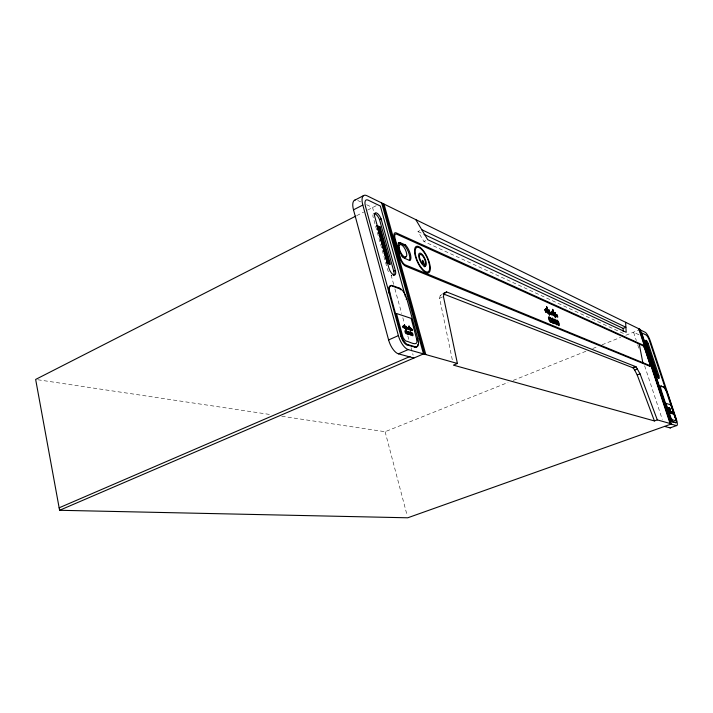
<?xml version="1.0" encoding="UTF-8"?>
<svg xmlns="http://www.w3.org/2000/svg" width="713" height="713" viewBox="0 0 713 713"><rect width="100%" height="100%" fill="white"/><g stroke="black" fill="none" stroke-linecap="round" stroke-linejoin="round"><path stroke-width="0.53" stroke-dasharray="3.56 2.67" d="M452.292 359.753L439.582 298.275L440.269 295.387L442.791 293.685M356.714 215.638L363.657 212.1M367.623 210.077L376.197 205.701M623.394 333.434L423.923 241.493L417.987 231.538L419.877 230.611M423.923 241.493L425.813 240.584M440.269 295.387L442.194 294.514M439.582 298.275L442.479 296.964M281.804 416.258L385.109 431.713L508.048 382.462M513.217 380.394L586.567 351.01M592.77 348.523L596.897 346.875M602.066 344.798L620.666 337.347M625.827 335.279L639.258 329.905M37.851 379.762L269.719 414.449M417.987 231.538L422.016 233.436M639.008 334.771L633.563 332.187L636.326 340.591M357.739 200.487L360.707 201.904M366.642 204.72L372.569 207.545L373.746 211.823M637.716 344.789L639.098 348.996M644.632 365.796L662.27 419.378M391.081 274.942L393.719 284.567M394.895 288.845L401.651 313.444M402.827 317.722L404.298 323.078M407.827 335.912L408.995 340.19M411.053 347.677L413.112 355.163M385.109 431.713L407.185 515.642M392.114 275.726A6.453 2.602 64.9 0 1 391.223 275.2M388.505 271.715A6.453 2.602 64.9 0 1 387.266 268.632L372.979 216.529A6.675 2.629 63.9 0 1 373.077 214.631"/><path stroke-width="1.07" d="M553.805 322.401L552.994 321.082A1.818 0.553 67.4 0 1 552.227 319.754L551.978 318.675A2.647 0.802 67.4 0 1 552.085 318.274L552.12 318.221M657.315 419.895L640.06 373.853L636.067 366.785L446.614 291.947L444.119 293.64L443.441 296.528L457.398 363.478L453.415 365.145L654.418 420.937L657.315 419.895L671.557 423.914L640.292 329.486L366.937 195.727A14.759 5.802 63.6 0 0 362.819 205.05L353.505 209.827L388.603 339.941A13.003 5.526 66.3 0 0 398.433 353.835L413.896 358.033M354.361 200.389L363.594 195.603M355.725 216.146L35.65 379.432L59.598 510.285L407.756 517.79L671.557 423.914M373.826 213.668A6.675 2.629 63.9 0 1 379.521 219.551L381.072 218.775A6.675 2.62 63.9 0 0 376.642 213.009A6.675 2.62 63.9 0 0 374.539 215.736L388.852 267.865A6.453 2.594 64.9 0 0 393.692 274.968A6.453 2.594 64.9 0 0 395.323 270.441L381.072 218.775M377.382 227.313L379.726 227.759L389.369 262.821L388.719 263.124L387.025 262.446L377.676 228.374M376.402 225.852L379.432 227.215L380.065 226.903L390.35 264.256L387.337 263.044L386.687 263.355M398.086 243.213A8.939 3.467 64.7 0 1 398.87 243.053L399.94 242.536L405.608 245.04A9.884 3.815 64.8 0 1 410.305 253.89A9.884 3.815 64.8 0 1 409.957 260.575L404.307 258.186A8.948 3.467 64.7 0 1 398.629 248.855A8.948 3.467 64.7 0 1 399.94 242.536M398.87 243.053L404.547 245.557L405.608 245.04M387.025 262.446L389.369 262.821M393.523 275.575A6.453 2.602 64.9 0 0 393.745 271.19L395.323 270.441M399.538 288.195L392.551 285.592L391.856 285.922L398.843 288.515L399.538 288.195A9.795 3.966 65.5 0 1 406.793 298.8L417.898 338.898A10.258 4.216 66.4 0 1 415.536 346.839L414.823 347.151L406.891 344.86A7.932 3.307 66.3 0 1 400.947 336.376L365.448 206.289A9.732 3.823 63.6 0 1 368.14 200.13L380.35 206.03L405.51 296.982M392.551 285.592A10.303 4.207 65.4 0 0 389.922 293.052L389.218 293.382A10.294 4.216 65.4 0 1 391.205 285.753M406.098 299.121L406.793 298.8M443.744 293.248L446.614 291.947M388.603 339.941L398.38 335.609A13.057 5.437 66.3 0 0 408.184 349.593L457.398 363.478M400.947 336.376L401.669 336.064A7.932 3.298 66.3 0 0 407.604 344.539L415.536 346.839M417.194 339.21L417.898 338.898M406.891 344.86L407.604 344.539M398.433 353.835L408.184 349.593M59.143 507.808L410.046 356.482M59.598 510.285L423.486 353.915L381.633 202.92M424.021 234.39L623.109 328.408L625.907 327.276L421.766 229.693M645.711 341.277A3.966 0.963 68.1 0 1 647.137 343.88L648.188 343.47L658.776 375.368A3.841 0.936 68.5 0 1 658.803 378.478A3.841 0.936 68.5 0 1 656.459 374.45L645.826 342.374A3.966 0.954 68.1 0 1 646.138 340.288A3.966 0.954 68.1 0 1 648.188 343.47M632.52 367.623L635.39 366.518M443.825 294.086L633.206 367.89L636.067 366.785M633.206 367.89L634.632 370.038L637.493 368.942M634.632 370.038L637.199 374.94L640.06 373.853M654.89 371.018L655.318 370.849L654.712 370.608L647.725 349.397L648.153 349.227L647.538 348.951M647.065 348.122L648.162 348.621L655.8 371.669L655.363 371.829L647.725 348.791M658.206 378.148A3.841 0.936 68.5 0 0 657.716 375.769L658.776 375.368M661.343 386.018A5.856 1.426 68.7 0 0 661.397 390.831L660.924 391.009A5.856 1.426 68.7 0 1 660.871 386.196L663.803 386.936A6.052 1.462 68.7 0 1 667.448 393.193L675.924 418.683A4.643 1.123 69 0 1 676.04 422.631L672.805 421.998A6.132 1.497 69 0 1 669.115 415.732L641.673 332.855L646.103 334.994A5.695 1.364 68.1 0 1 649.596 341.064L666.637 392.319M660.871 386.196L663.803 386.936M667.448 393.193L666.985 393.362L675.113 417.827M669.115 415.732L669.587 415.563A6.132 1.497 69 0 0 673.277 421.829L676.04 422.631M675.452 418.852L675.924 418.683M672.805 421.998L673.277 421.829M664.587 426.401L670.077 427.889L676.503 425.608A7.656 1.854 69 0 0 676.316 419.101L650.497 341.482A8.636 2.077 68.1 0 0 645.212 332.294L639.828 329.673L655.782 377.854M552.201 318.185L552.219 318.176A4.198 1.274 67.4 0 1 553.056 318.666L553.395 319.736A9.251 2.816 67.5 0 0 552.86 319.379L552.923 320.101A6.372 1.925 67.3 0 0 553.395 320.583A1.622 0.49 67.4 0 1 554.233 322.018A1.881 0.57 67.4 0 1 554.482 323.337A3.217 0.98 67.4 0 1 554.063 323.649L554.063 323.649A12.879 3.904 67.2 0 1 553.751 323.506M671.085 424.083L676.503 425.608M670.443 413.166L670.273 412.649M669.899 409.993C671.646 410.973 667.894 404.155 669.997 410.028M669.436 408.602L669.052 408.478C667.831 405.082 670.282 412.417 669.142 408.754L669.525 408.879M654.721 371.232L655.8 371.669M380.065 226.903L377.043 225.531L387.337 263.044M408.585 333.31L407.658 331.607A1.569 0.651 66.2 0 1 407.774 331.367L407.809 331.331A2.478 1.025 66.3 0 1 408.522 331.581L408.692 332.213A5.463 2.255 66.3 0 0 408.299 332.008L408.291 332.445A3.779 1.551 66.2 0 0 408.62 332.721L409.262 334.299A1.898 0.784 66.2 0 1 408.897 334.549A5.891 2.424 66.2 0 1 408.665 334.459A7.531 3.102 66.1 0 1 408.513 334.397L408.46 333.791A1.889 0.775 66.2 0 0 408.754 333.844M415.795 219.64L427.693 239.675L626.21 332.303L625.604 322.303M669.338 407.693L670.086 410.055M637.199 374.94L654.418 420.937M670.273 412.426C668.946 408.834 670.746 413.905 669.979 412.337L669.864 411.419M647.137 343.88L657.716 375.769M661.397 390.831L669.587 415.563M653.331 367.035L654.374 370.181M657.858 384.138L667.912 414.511M639.222 328.96L670.541 423.629M638.732 328.729L670.086 423.495M384.031 204.096L425.821 354.566M382.756 203.472L424.583 354.218M379.521 219.551L393.745 271.19M379.432 227.215L389.699 264.568M386.089 253.57L386.963 256.751M378.024 226.992L387.676 262.134M389.922 293.052L401.669 336.064M362.819 205.05L398.38 335.609M639.24 344.049L642.841 362.667M623.109 328.408L623.278 331.429M353.505 209.827A14.697 5.891 63.5 0 1 355.065 200.068M399.494 288.827A9.795 3.966 65.5 0 1 400.884 289.879M417.319 346.081A10.249 4.216 66.4 0 1 414.823 347.151M417.747 344.611A10.249 4.216 66.4 0 1 417.577 345.413M404.547 245.557A9.884 3.823 64.8 0 1 409.369 260.512M405.528 256.769A6.889 2.674 64.7 0 1 401.704 256.02M398.505 249.924A6.889 2.674 64.7 0 1 398.175 248.374M398.104 247.028A6.889 2.674 64.7 0 1 399.378 245.058M553.76 322.463A3.191 0.971 67.4 0 1 553.386 322.374L552.949 322.062L553.546 323.39A12.718 3.85 67.2 0 0 553.743 323.497M670.755 427.568A7.629 1.889 69.1 0 1 670.077 427.889M676.04 422.408A4.643 1.123 69 0 1 675.567 422.791M675.63 419.413A4.643 1.123 69 0 1 675.906 420.474M663.34 387.114A6.052 1.462 68.7 0 1 663.865 387.471M664.168 387.792A6.052 1.462 68.7 0 1 664.48 388.193M664.81 388.674A6.052 1.462 68.7 0 1 665.817 390.483M666.441 391.892A6.052 1.462 68.7 0 1 666.726 392.631M670.942 412.15L671.494 413.522L670.942 412.15M417.105 340.823C417.363 347.115 408.906 341.26 406.196 341.108A5.151 2.148 66.3 0 1 405.216 340.538L403.335 337.98A4.055 1.684 66.3 0 1 402.729 336.376L396.481 313.488L411.143 318.363L417.105 340.823M672.956 413.656L672.118 411.775L672.956 413.656M669.659 412.319C670.006 414.048 668.473 408.442 669.659 412.319M411.802 329.076L412.453 330.591L411.802 329.076M410.572 327.918L411.472 330.449L410.572 327.918M407.408 327.882L408.068 329.406L407.426 327.828M408.291 327.222L409.182 329.762L408.308 327.16M409.012 326.055L410.536 330.903L409.012 326.055M405.955 326.456L406.856 329.005L406 326.367M403.656 325.743L404.556 328.301L403.656 325.743M404.414 324.602L405.947 329.477L404.414 324.602M402.711 326.313L403.371 327.846L402.729 326.251M675.897 420.189L675.808 420.634A3.012 0.731 69 0 1 675.559 420.723L672.368 419.752L671.04 418.068L665.915 403.3L671.058 405.002L675.567 418.576A2.371 0.57 69 0 1 675.808 419.467L675.897 420.189M670.906 413.059L670.149 411.143L670.862 413.139M556.728 314.522L557.762 317.187L556.755 314.469M554.99 312.544L556.55 316.893L555.062 312.454M552.005 311.269L553.573 315.645L552.005 311.269M552.7 309.362L555.472 317.606L552.7 309.362M411.553 333.363C411.811 336.313 413.415 333.434 411.553 333.363M551.006 312.33L552.058 315.03L551.006 312.33M548.93 309.888L550.507 314.281L548.93 309.888M545.891 308.569L547.477 312.998L545.891 308.569M546.648 306.697L549.447 315.039L546.648 306.697M544.794 309.469L545.846 312.205L544.794 309.469M409.886 332.828L411.143 335.137A2.611 1.069 66.3 0 1 410.59 335.048A1.765 0.722 66.3 0 1 409.449 333.212A1.765 0.722 66.3 0 1 409.752 331.884A2.255 0.927 66.3 0 1 410.314 332.142L410.545 332.971L409.886 332.828M405.492 331.492L406.758 333.818A2.629 1.087 66.2 0 1 406.205 333.729A1.774 0.731 66.2 0 1 405.055 331.884A1.774 0.731 66.2 0 1 405.367 330.538A2.273 0.945 66.2 0 1 405.929 330.805L406.16 331.634L405.492 331.492M556.541 323.301L556.158 323.381A1.533 0.463 67.4 0 1 555.079 321.545A1.533 0.463 67.4 0 1 555.445 320.672L555.846 321.064L555.409 319.665A3.806 1.15 67.4 0 0 554.661 319.21A2.968 0.9 67.4 0 0 554.518 321.429A2.968 0.9 67.4 0 0 556.283 324.549A4.403 1.328 67.4 0 0 556.987 324.718L556.541 323.301M550.793 320.921L550.4 321.002A1.551 0.472 67.3 0 1 549.313 319.148A1.551 0.472 67.3 0 1 549.687 318.274L550.097 318.666L549.661 317.258A3.85 1.176 67.4 0 0 548.894 316.795A3.004 0.918 67.3 0 0 548.734 319.032A3.004 0.918 67.3 0 0 550.516 322.187A4.456 1.364 67.3 0 0 551.238 322.356L550.793 320.921M425.108 266.181L424.547 266.083L424.752 266.805L424.083 266.528L423.353 265.441A7.103 2.674 65.2 0 1 418.647 254.808A7.103 2.674 65.2 0 1 424.199 257.152A7.103 2.674 65.2 0 1 425.108 266.181M424.583 264.862L422.996 260.628L422.337 260.343L423.183 264.273A5.668 2.139 65.2 0 1 419.422 255.78A5.668 2.139 65.2 0 1 423.861 257.66A5.668 2.139 65.2 0 1 424.583 264.862M407.756 334.147L406.49 330.912L407.756 334.147M672.083 413.674L671.272 411.481L672.216 413.442L671.913 411.686L672.635 413.843L671.468 411.829L672.083 413.674M649.516 365.413L405.242 264.871A6.453 2.513 64.9 0 1 400.439 257.741L395.073 238.463A6.399 2.469 64.5 0 1 396.678 234.185L642.787 345.653A3.752 0.918 68.2 0 1 645.096 349.637L649.516 363.024A2.995 0.74 68.3 0 1 649.516 365.413M649.784 366.232L405.599 266.163A7.888 3.075 64.9 0 1 399.726 257.438L394.36 238.142A7.825 3.021 64.5 0 1 396.321 232.919L642.511 344.842A4.635 1.141 68.2 0 1 645.363 349.753L649.793 363.14A3.886 0.954 68.3 0 1 649.784 366.232M552.557 322.944L550.383 317.463L552.557 322.944M414.752 253.507A14.572 5.49 65.2 0 0 427.871 273.061A14.572 5.49 65.2 0 0 424.636 252.402A14.572 5.49 65.2 0 0 414.752 253.507M415.358 253.971A13.431 5.062 65.2 0 0 427.452 272.01A13.431 5.062 65.2 0 0 424.485 252.972A13.431 5.062 65.2 0 0 415.358 253.971M399.244 247.901A6.898 2.674 64.7 0 0 405.528 257.215A6.898 2.674 64.7 0 0 404.128 247.527A6.898 2.674 64.7 0 0 399.244 247.901M557.192 322.035A1.542 0.463 67.4 0 0 558.377 324.317A1.542 0.463 67.4 0 0 558.154 322.329A1.542 0.463 67.4 0 0 557.192 322.035M556.568 321.706A3.057 0.918 67.4 0 0 559.045 325.725A3.057 0.918 67.4 0 0 558.101 321.251A3.057 0.918 67.4 0 0 556.568 321.706M411.062 333.336A1.818 0.74 66.3 0 0 412.711 335.707A1.818 0.74 66.3 0 0 412.337 333.042A1.818 0.74 66.3 0 0 411.062 333.336"/></g></svg>
